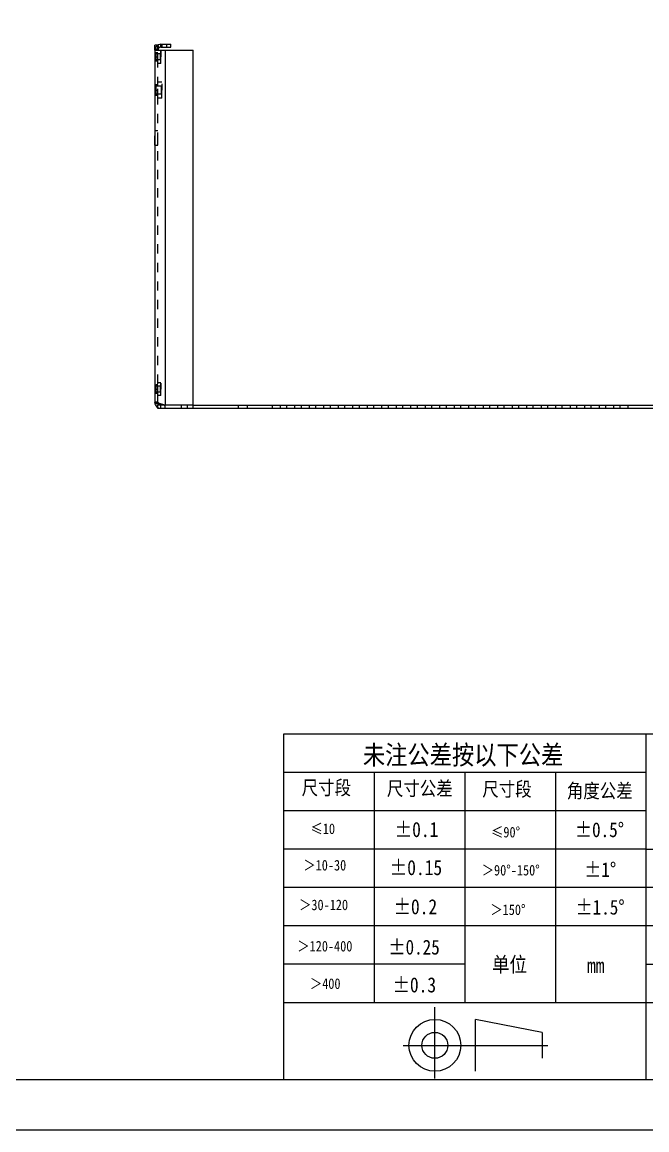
# Model space of a CAD drawing. Header units: millimetres. Extents: x -177 to 18421, y -5017 to 3255.
# Drawn here: x 14711 to 15021, y 1159 to 1710 of the extents above; entities that cross this region are included whole.
import ezdxf

# ---------------------------------------------------------------- set-up
doc = ezdxf.new("R2010")
doc.units = ezdxf.units.MM
doc.header["$LTSCALE"] = 46.255
doc.linetypes.add('HIDDEN', pattern=[0.2, 0.1, -0.1])
doc.layers.get('0').update_dxf_attribs({"linetype": 'CONTINUOUS'})
doc.layers.add('02___PRT_ALL_AXES', color=7, linetype='CONTINUOUS')
doc.layers.add('DEFAULT_2', color=8, linetype='HIDDEN')
doc.styles.get("Standard").update_dxf_attribs({"font": 'txt', "width": 0.85})

msp = doc.modelspace()

# ---------------------------------------------------------------- linework, layer by layer
at = {"color": 3, "linetype": 'Continuous'}
for p, q in [((14776.616, 1696.677), (14776.616, 1698.677)), ((14779.616, 1699.177), (14784.616, 1699.177)), ((14776.616, 1696.177), (14776.616, 1521.177)), ((14776.616, 1696.177), (14795.616, 1696.177)), ((14781.816, 1696.177), (14781.816, 1519.677)), ((14795.616, 1519.677), (14795.616, 1696.177)), ((15073.316, 1518.177), (14778.116, 1518.177)), ((14795.616, 1519.677), (14781.816, 1519.677))]:
    msp.add_line(p, q, dxfattribs=at)
at = {"color": 7, "linetype": 'Continuous'}
for p, q in [((14777.999, 1698.677), (14776.616, 1698.677)), ((14778.116, 1698.775), (14778.866, 1697.476)), ((14779.444, 1699.172), (14779.53, 1697.674)), ((14779.616, 1699.177), (14779.616, 1697.677)), ((14779.616, 1697.677), (14784.616, 1697.677)), ((14782.616, 1697.677), (14782.616, 1699.177)), ((14784.616, 1697.677), (14784.616, 1699.177)), ((14778.116, 1518.177), (14778.116, 1519.677)), ((14781.816, 1519.677), (14778.116, 1519.677)), ((14781.816, 1518.177), (14781.816, 1519.677)), ((14795.715, 1518.177), (14795.715, 1519.677)), ((14795.715, 1519.677), (15055.718, 1519.677)), ((14818.175, 1518.177), (14818.175, 1519.677)), ((14822.766, 1518.177), (14822.766, 1519.677)), ((13724.839, 1159.458), (15274.839, 1159.458))]:
    msp.add_line(p, q, dxfattribs=at)
for p, q in [((15249.839, 1356.259), (14840.643, 1356.259)), ((14840.643, 1356.259), (14840.643, 1184.458)), ((15020.643, 1356.259), (15020.643, 1184.458)), ((15020.643, 1337.17), (14840.643, 1337.17)), ((14885.643, 1337.17), (14885.643, 1222.663)), ((14930.643, 1337.17), (14930.643, 1222.663)), ((14975.643, 1337.17), (14975.643, 1222.663)), ((15020.643, 1318.081), (14840.643, 1318.081)), ((15020.643, 1298.992), (14840.643, 1298.992)), ((15020.643, 1298.992), (15154.203, 1298.992)), ((15020.643, 1279.903), (14840.643, 1279.903)), ((15249.839, 1279.903), (15020.643, 1279.903)), ((15249.839, 1260.814), (14840.643, 1260.814)), ((14930.643, 1241.752), (14840.643, 1241.752)), ((15249.839, 1241.725), (15020.643, 1241.725)), ((15020.643, 1222.663), (14840.643, 1222.663)), ((15249.839, 1222.636), (15020.643, 1222.636)), ((14969.077, 1207.905), (14936.001, 1214.341)), ((14969.077, 1207.905), (14969.077, 1195.035))]:
    msp.add_line(p, q)
at = {"lineweight": -3}
for p, q in [((14915.791, 1185.02), (14915.791, 1220.371)), ((14936.001, 1188.599), (14936.001, 1214.341)), ((14900.081, 1201.47), (14971.867, 1201.47))]:
    msp.add_line(p, q, dxfattribs=at)
at = {"color": 7, "linetype": 'Continuous'}
msp.add_lwpolyline([(13749.839, 1184.458), (15249.839, 1184.458), (15249.839, 2234.458), (13749.839, 2234.458)], close=True, dxfattribs=at)
at = {"lineweight": -3}
for radius in [12.871, 6.435]:
    msp.add_circle((14915.791, 1201.47), radius, dxfattribs=at)
at = {"color": 3, "linetype": 'Continuous'}
for centre, start, end in [((14779.616, 1696.177), 90, 180), ((14779.616, 1521.177), 180, 240)]:
    msp.add_arc(centre, 3, start, end, dxfattribs=at)
at = {"color": 7, "linetype": 'Continuous'}
for centre, start, end in [((14779.616, 1696.177), 90, 180), ((14779.616, 1521.177), 212.46834, 270)]:
    msp.add_arc(centre, 1.5, start, end, dxfattribs=at)
at = {"color": 3, "linetype": 'Continuous'}
for points, knots in [([(14777.609, 1520.577), (14777.356, 1520.656), (14777.009, 1520.76), (14776.616, 1521.046), (14776.616, 1521.177)], [0, 0, 0, 0, 0.6695731, 1, 1, 1, 1]), ([(14778.76, 1520.277), (14778.653, 1520.301), (14778.267, 1520.391), (14777.883, 1520.491), (14777.609, 1520.577)], [0, 0, 0, 0, 0.276903, 1, 1, 1, 1]), ([(14780.209, 1519.977), (14780.082, 1520.001), (14779.597, 1520.096), (14779.114, 1520.196), (14778.76, 1520.277)], [0, 0, 0, 0, 0.2636514, 1, 1, 1, 1])]:
    msp.add_open_spline(points, degree=3, knots=knots, dxfattribs=at)
msp.add_open_spline([(14781.816, 1519.677), (14781.28, 1519.775), (14780.744, 1519.873), (14780.209, 1519.977)], degree=3, dxfattribs=at)
at = {"layer": '02___PRT_ALL_AXES', "color": 8, "linetype": 'HIDDEN'}
for p, q in [((14776.616, 1694.977), (14776.616, 1690.777)), ((14778.116, 1694.977), (14776.616, 1694.977)), ((14776.616, 1692.877), (14778.116, 1692.877)), ((14778.116, 1690.777), (14776.616, 1690.777)), ((14776.746, 1690.767), (14776.746, 1694.987)), ((14776.876, 1694.987), (14776.746, 1694.987)), ((14779.316, 1694.377), (14776.746, 1694.377)), ((14779.316, 1691.377), (14776.746, 1691.377)), ((14776.876, 1690.767), (14776.746, 1690.767)), ((14776.876, 1694.987), (14776.876, 1690.767)), ((14777.266, 1694.787), (14776.876, 1694.987)), ((14777.266, 1690.967), (14776.876, 1690.767)), ((14777.266, 1690.767), (14777.266, 1694.987)), ((14778.116, 1694.987), (14777.266, 1694.987)), ((14778.116, 1690.767), (14777.266, 1690.767)), ((14778.116, 1689.702), (14778.116, 1696.052)), ((14779.616, 1696.052), (14778.116, 1696.052)), ((14779.616, 1689.702), (14779.616, 1692.877)), ((14779.616, 1689.702), (14778.116, 1689.702)), ((14778.116, 1672.402), (14778.116, 1680.352)), ((14780.116, 1680.352), (14778.116, 1680.352)), ((14776.616, 1679.077), (14776.616, 1673.677)), ((14778.116, 1679.077), (14776.616, 1679.077)), ((14776.616, 1676.377), (14778.116, 1676.377)), ((14776.746, 1673.687), (14776.746, 1679.067)), ((14776.876, 1679.067), (14776.746, 1679.067)), ((14779.816, 1678.377), (14776.746, 1678.377)), ((14779.816, 1674.377), (14776.746, 1674.377)), ((14776.876, 1679.067), (14776.876, 1673.687)), ((14777.266, 1678.867), (14776.876, 1679.067)), ((14777.266, 1673.687), (14777.266, 1679.067)), ((14778.116, 1679.067), (14777.266, 1679.067)), ((14780.116, 1672.402), (14780.116, 1676.377)), ((14778.116, 1673.677), (14776.616, 1673.677)), ((14776.876, 1673.687), (14776.746, 1673.687)), ((14777.266, 1673.887), (14776.876, 1673.687)), ((14778.116, 1673.687), (14777.266, 1673.687)), ((14780.116, 1672.402), (14778.116, 1672.402)), ((14776.616, 1649.077), (14776.616, 1656.277)), ((14776.616, 1656.277), (14778.116, 1656.277)), ((14778.116, 1649.077), (14778.116, 1656.277)), ((14776.616, 1649.077), (14778.116, 1649.077)), ((14778.116, 1529.777), (14776.616, 1529.777)), ((14776.616, 1529.775), (14776.616, 1525.579)), ((14776.616, 1527.677), (14778.116, 1527.677)), ((14778.116, 1525.577), (14776.616, 1525.577)), ((14776.746, 1525.567), (14776.746, 1529.787)), ((14776.876, 1529.787), (14776.746, 1529.787)), ((14779.316, 1529.177), (14776.746, 1529.177)), ((14779.316, 1526.177), (14776.746, 1526.177)), ((14776.876, 1525.567), (14776.746, 1525.567)), ((14776.876, 1529.787), (14776.876, 1525.567)), ((14777.266, 1529.587), (14776.876, 1529.787)), ((14777.266, 1525.767), (14776.876, 1525.567)), ((14777.266, 1525.567), (14777.266, 1529.787)), ((14778.116, 1529.787), (14777.266, 1529.787)), ((14778.116, 1525.567), (14777.266, 1525.567)), ((14778.116, 1524.502), (14778.116, 1530.852)), ((14779.616, 1530.852), (14778.116, 1530.852)), ((14779.616, 1524.502), (14779.616, 1527.677)), ((14779.616, 1524.502), (14778.116, 1524.502))]:
    msp.add_line(p, q, dxfattribs=at)
at = {"layer": 'DEFAULT_2', "color": 8, "linetype": 'HIDDEN'}
for p, q in [((14776.616, 1696.177), (14776.616, 1696.677)), ((14778.116, 1696.677), (14776.616, 1696.677)), ((14778.116, 1698.677), (14777.999, 1698.677)), ((14778.116, 1521.177), (14778.116, 1698.677)), ((14780.116, 1699.177), (14780.116, 1697.677)), ((14779.316, 1694.377), (14779.616, 1694.677)), ((14779.316, 1694.377), (14779.316, 1691.377)), ((14779.316, 1691.377), (14779.616, 1691.077)), ((14779.566, 1695.9), (14779.566, 1693.614)), ((14779.616, 1695.9), (14779.566, 1695.9)), ((14779.616, 1695.809), (14779.566, 1695.809)), ((14779.616, 1695.733), (14779.566, 1695.733)), ((14779.616, 1695.679), (14779.566, 1695.679)), ((14779.616, 1695.641), (14779.566, 1695.641)), ((14779.616, 1695.36), (14779.566, 1695.36)), ((14779.616, 1695.31), (14779.566, 1695.31)), ((14779.616, 1695.295), (14779.566, 1695.295)), ((14779.616, 1695.278), (14779.566, 1695.278)), ((14779.616, 1695.236), (14779.566, 1695.236)), ((14779.616, 1695.234), (14779.566, 1695.234)), ((14779.616, 1695.231), (14779.566, 1695.231)), ((14779.616, 1695.229), (14779.566, 1695.229)), ((14779.616, 1695.212), (14779.566, 1695.212)), ((14779.616, 1695.208), (14779.566, 1695.208)), ((14779.616, 1695.205), (14779.566, 1695.205)), ((14779.616, 1695.203), (14779.566, 1695.203)), ((14779.616, 1695.2), (14779.566, 1695.2)), ((14779.616, 1695.197), (14779.566, 1695.197)), ((14779.616, 1695.169), (14779.566, 1695.169)), ((14779.616, 1695.163), (14779.566, 1695.163)), ((14779.616, 1695.155), (14779.566, 1695.155)), ((14779.616, 1695.154), (14779.566, 1695.154)), ((14779.616, 1695.142), (14779.566, 1695.142)), ((14779.616, 1695.126), (14779.566, 1695.126)), ((14779.616, 1695.12), (14779.566, 1695.12)), ((14779.616, 1695.113), (14779.566, 1695.113)), ((14779.616, 1695.112), (14779.566, 1695.112)), ((14779.616, 1695.101), (14779.566, 1695.101)), ((14779.616, 1695.1), (14779.566, 1695.1)), ((14779.616, 1695.093), (14779.566, 1695.093)), ((14779.616, 1695.074), (14779.566, 1695.074)), ((14779.616, 1695.058), (14779.566, 1695.058)), ((14779.616, 1695.057), (14779.566, 1695.057)), ((14779.616, 1695.047), (14779.566, 1695.047)), ((14779.616, 1695.034), (14779.566, 1695.034)), ((14779.616, 1695.031), (14779.566, 1695.031)), ((14779.616, 1695.027), (14779.566, 1695.027)), ((14779.616, 1695.016), (14779.566, 1695.016)), ((14779.616, 1695.015), (14779.566, 1695.015)), ((14779.616, 1695.007), (14779.566, 1695.007)), ((14779.616, 1695.004), (14779.566, 1695.004)), ((14779.616, 1694.985), (14779.566, 1694.985)), ((14779.616, 1694.983), (14779.566, 1694.983)), ((14779.616, 1694.982), (14779.566, 1694.982)), ((14779.616, 1694.979), (14779.566, 1694.979)), ((14779.616, 1694.971), (14779.566, 1694.971)), ((14779.616, 1694.967), (14779.566, 1694.967)), ((14779.616, 1694.96), (14779.566, 1694.96)), ((14779.616, 1694.957), (14779.566, 1694.957)), ((14779.616, 1694.935), (14779.566, 1694.935)), ((14779.616, 1694.922), (14779.566, 1694.922)), ((14779.616, 1694.91), (14779.566, 1694.91)), ((14779.616, 1694.907), (14779.566, 1694.907)), ((14779.616, 1694.899), (14779.566, 1694.899)), ((14779.616, 1694.896), (14779.566, 1694.896)), ((14779.616, 1694.893), (14779.566, 1694.893)), ((14779.616, 1694.891), (14779.566, 1694.891)), ((14779.616, 1694.882), (14779.566, 1694.882)), ((14779.616, 1694.878), (14779.566, 1694.878)), ((14779.616, 1694.855), (14779.566, 1694.855)), ((14779.616, 1694.852), (14779.566, 1694.852)), ((14779.616, 1694.821), (14779.566, 1694.821)), ((14779.616, 1694.814), (14779.566, 1694.814)), ((14779.616, 1694.801), (14779.566, 1694.801)), ((14779.616, 1694.799), (14779.566, 1694.799)), ((14779.616, 1694.794), (14779.566, 1694.794)), ((14779.616, 1694.769), (14779.566, 1694.769)), ((14779.616, 1694.759), (14779.566, 1694.759)), ((14779.616, 1694.756), (14779.566, 1694.756)), ((14779.616, 1694.726), (14779.566, 1694.726)), ((14779.616, 1694.715), (14779.566, 1694.715)), ((14779.616, 1694.698), (14779.566, 1694.698)), ((14779.616, 1694.662), (14779.566, 1694.662)), ((14779.616, 1694.654), (14779.566, 1694.654)), ((14779.616, 1694.605), (14779.566, 1694.605)), ((14779.616, 1694.602), (14779.566, 1694.602)), ((14779.616, 1694.547), (14779.566, 1694.547)), ((14779.616, 1694.537), (14779.566, 1694.537)), ((14779.616, 1694.519), (14779.566, 1694.519)), ((14779.616, 1694.512), (14779.566, 1694.512)), ((14779.616, 1694.506), (14779.566, 1694.506)), ((14779.616, 1694.49), (14779.566, 1694.49)), ((14779.616, 1694.485), (14779.566, 1694.485)), ((14779.616, 1694.476), (14779.566, 1694.476)), ((14779.616, 1694.461), (14779.566, 1694.461)), ((14779.616, 1694.444), (14779.566, 1694.444)), ((14779.616, 1694.423), (14779.566, 1694.423)), ((14779.616, 1694.419), (14779.566, 1694.419)), ((14779.616, 1694.409), (14779.566, 1694.409)), ((14779.616, 1694.399), (14779.566, 1694.399)), ((14779.616, 1694.395), (14779.566, 1694.395)), ((14779.616, 1694.264), (14779.566, 1694.264)), ((14779.616, 1694.264), (14779.566, 1694.264)), ((14779.616, 1694.223), (14779.566, 1694.223)), ((14779.616, 1694.196), (14779.566, 1694.196)), ((14779.616, 1694.126), (14779.566, 1694.126)), ((14779.616, 1693.874), (14779.566, 1693.874)), ((14779.616, 1693.814), (14779.566, 1693.814)), ((14779.616, 1693.801), (14779.566, 1693.801)), ((14779.616, 1693.779), (14779.566, 1693.779)), ((14779.616, 1693.703), (14779.566, 1693.703)), ((14779.616, 1693.649), (14779.566, 1693.649)), ((14779.616, 1693.614), (14779.566, 1693.614)), ((14779.566, 1693.419), (14779.566, 1692.94)), ((14779.616, 1693.419), (14779.566, 1693.419)), ((14779.616, 1693.408), (14779.566, 1693.408)), ((14779.616, 1693.403), (14779.566, 1693.403)), ((14779.616, 1693.374), (14779.566, 1693.374)), ((14779.616, 1693.362), (14779.566, 1693.362)), ((14779.616, 1693.342), (14779.566, 1693.342)), ((14779.616, 1693.335), (14779.566, 1693.335)), ((14779.616, 1693.325), (14779.566, 1693.325)), ((14779.616, 1693.324), (14779.566, 1693.324)), ((14779.616, 1693.317), (14779.566, 1693.317)), ((14779.616, 1693.315), (14779.566, 1693.315)), ((14779.616, 1693.306), (14779.566, 1693.306)), ((14779.616, 1693.304), (14779.566, 1693.304)), ((14779.616, 1693.291), (14779.566, 1693.291)), ((14779.616, 1693.262), (14779.566, 1693.262)), ((14779.616, 1693.261), (14779.566, 1693.261)), ((14779.616, 1693.26), (14779.566, 1693.26)), ((14779.616, 1693.258), (14779.566, 1693.258)), ((14779.616, 1693.25), (14779.566, 1693.25)), ((14779.616, 1693.244), (14779.566, 1693.244)), ((14779.616, 1693.234), (14779.566, 1693.234)), ((14779.616, 1693.21), (14779.566, 1693.21)), ((14779.616, 1693.204), (14779.566, 1693.204)), ((14779.616, 1693.203), (14779.566, 1693.203)), ((14779.616, 1693.196), (14779.566, 1693.196)), ((14779.616, 1693.165), (14779.566, 1693.165)), ((14779.616, 1693.156), (14779.566, 1693.156)), ((14779.616, 1693.144), (14779.566, 1693.144)), ((14779.616, 1693.139), (14779.566, 1693.139)), ((14779.616, 1693.135), (14779.566, 1693.135)), ((14779.616, 1693.122), (14779.566, 1693.122)), ((14779.616, 1693.093), (14779.566, 1693.093)), ((14779.616, 1693.092), (14779.566, 1693.092)), ((14779.616, 1693.09), (14779.566, 1693.09)), ((14779.616, 1693.083), (14779.566, 1693.083)), ((14779.616, 1693.082), (14779.566, 1693.082)), ((14779.616, 1693.076), (14779.566, 1693.076)), ((14779.616, 1693.055), (14779.566, 1693.055)), ((14779.616, 1693.048), (14779.566, 1693.048)), ((14779.616, 1693.04), (14779.566, 1693.04)), ((14779.616, 1693.029), (14779.566, 1693.029)), ((14779.616, 1693.024), (14779.566, 1693.024)), ((14779.616, 1693.022), (14779.566, 1693.022)), ((14779.616, 1693.021), (14779.566, 1693.021)), ((14779.616, 1693.017), (14779.566, 1693.017)), ((14779.616, 1692.984), (14779.566, 1692.984)), ((14779.616, 1692.976), (14779.566, 1692.976)), ((14779.616, 1692.97), (14779.566, 1692.97)), ((14779.616, 1692.954), (14779.566, 1692.954)), ((14779.616, 1692.949), (14779.566, 1692.949)), ((14779.616, 1692.943), (14779.566, 1692.943)), ((14779.616, 1692.94), (14779.566, 1692.94)), ((14779.616, 1691.077), (14779.616, 1696.052)), ((14780.116, 1674.077), (14780.116, 1680.352)), ((14779.816, 1678.377), (14780.116, 1678.677)), ((14779.816, 1678.377), (14779.816, 1674.377)), ((14779.816, 1674.377), (14780.116, 1674.077)), ((14780.066, 1679.594), (14780.066, 1677.069)), ((14780.116, 1679.594), (14780.066, 1679.594)), ((14780.116, 1679.517), (14780.066, 1679.517)), ((14780.116, 1679.31), (14780.066, 1679.31)), ((14780.116, 1679.296), (14780.066, 1679.296)), ((14780.116, 1679.232), (14780.066, 1679.232)), ((14780.116, 1679.13), (14780.066, 1679.13)), ((14780.116, 1679.097), (14780.066, 1679.097)), ((14780.116, 1679.041), (14780.066, 1679.041)), ((14780.116, 1679.039), (14780.066, 1679.039)), ((14780.116, 1679.006), (14780.066, 1679.006)), ((14780.116, 1678.991), (14780.066, 1678.991)), ((14780.116, 1678.958), (14780.066, 1678.958)), ((14780.116, 1678.932), (14780.066, 1678.932)), ((14780.116, 1678.902), (14780.066, 1678.902)), ((14780.116, 1678.893), (14780.066, 1678.893)), ((14780.116, 1678.836), (14780.066, 1678.836)), ((14780.116, 1678.834), (14780.066, 1678.834)), ((14780.116, 1678.829), (14780.066, 1678.829)), ((14780.116, 1678.78), (14780.066, 1678.78)), ((14780.116, 1678.775), (14780.066, 1678.775)), ((14780.116, 1678.77), (14780.066, 1678.77)), ((14780.116, 1678.769), (14780.066, 1678.769)), ((14780.116, 1678.749), (14780.066, 1678.749)), ((14780.116, 1678.735), (14780.066, 1678.735)), ((14780.116, 1678.729), (14780.066, 1678.729)), ((14780.116, 1678.726), (14780.066, 1678.726)), ((14780.116, 1678.706), (14780.066, 1678.706)), ((14780.116, 1678.702), (14780.066, 1678.702)), ((14780.116, 1678.674), (14780.066, 1678.674)), ((14780.116, 1678.671), (14780.066, 1678.671)), ((14780.116, 1678.665), (14780.066, 1678.665)), ((14780.116, 1678.662), (14780.066, 1678.662)), ((14780.116, 1678.637), (14780.066, 1678.637)), ((14780.116, 1678.635), (14780.066, 1678.635)), ((14780.116, 1678.59), (14780.066, 1678.59)), ((14780.116, 1678.559), (14780.066, 1678.559)), ((14780.116, 1678.497), (14780.066, 1678.497)), ((14780.116, 1678.486), (14780.066, 1678.486)), ((14780.116, 1678.425), (14780.066, 1678.425)), ((14780.116, 1678.249), (14780.066, 1678.249)), ((14780.116, 1678.196), (14780.066, 1678.196)), ((14780.116, 1678.177), (14780.066, 1678.177)), ((14780.116, 1678.162), (14780.066, 1678.162)), ((14780.116, 1678.134), (14780.066, 1678.134)), ((14780.116, 1678.1), (14780.066, 1678.1)), ((14780.116, 1678.066), (14780.066, 1678.066)), ((14780.116, 1677.906), (14780.066, 1677.906)), ((14780.116, 1677.82), (14780.066, 1677.82)), ((14780.116, 1677.813), (14780.066, 1677.813)), ((14780.116, 1677.775), (14780.066, 1677.775)), ((14780.116, 1677.765), (14780.066, 1677.765)), ((14780.116, 1677.661), (14780.066, 1677.661)), ((14780.116, 1677.649), (14780.066, 1677.649)), ((14780.116, 1677.577), (14780.066, 1677.577)), ((14780.116, 1677.357), (14780.066, 1677.357)), ((14780.116, 1677.313), (14780.066, 1677.313)), ((14780.116, 1677.265), (14780.066, 1677.265)), ((14780.116, 1677.238), (14780.066, 1677.238)), ((14780.116, 1677.208), (14780.066, 1677.208)), ((14780.116, 1677.095), (14780.066, 1677.095)), ((14780.116, 1677.069), (14780.066, 1677.069)), ((14780.066, 1676.898), (14780.066, 1676.433)), ((14780.116, 1676.898), (14780.066, 1676.898)), ((14780.116, 1676.89), (14780.066, 1676.89)), ((14780.116, 1676.879), (14780.066, 1676.879)), ((14780.116, 1676.858), (14780.066, 1676.858)), ((14780.116, 1676.836), (14780.066, 1676.836)), ((14780.116, 1676.821), (14780.066, 1676.821)), ((14780.116, 1676.819), (14780.066, 1676.819)), ((14780.116, 1676.816), (14780.066, 1676.816)), ((14780.116, 1676.801), (14780.066, 1676.801)), ((14780.116, 1676.79), (14780.066, 1676.79)), ((14780.116, 1676.787), (14780.066, 1676.787)), ((14780.116, 1676.767), (14780.066, 1676.767)), ((14780.116, 1676.758), (14780.066, 1676.758)), ((14780.116, 1676.748), (14780.066, 1676.748)), ((14780.116, 1676.746), (14780.066, 1676.746)), ((14780.116, 1676.744), (14780.066, 1676.744)), ((14780.116, 1676.73), (14780.066, 1676.73)), ((14780.116, 1676.729), (14780.066, 1676.729)), ((14780.116, 1676.719), (14780.066, 1676.719)), ((14780.116, 1676.703), (14780.066, 1676.703)), ((14780.116, 1676.7), (14780.066, 1676.7)), ((14780.116, 1676.694), (14780.066, 1676.694)), ((14780.116, 1676.684), (14780.066, 1676.684)), ((14780.116, 1676.661), (14780.066, 1676.661)), ((14780.116, 1676.639), (14780.066, 1676.639)), ((14780.116, 1676.628), (14780.066, 1676.628)), ((14780.116, 1676.619), (14780.066, 1676.619)), ((14780.116, 1676.61), (14780.066, 1676.61)), ((14780.116, 1676.587), (14780.066, 1676.587)), ((14780.116, 1676.577), (14780.066, 1676.577)), ((14780.116, 1676.571), (14780.066, 1676.571)), ((14780.116, 1676.568), (14780.066, 1676.568)), ((14780.116, 1676.565), (14780.066, 1676.565)), ((14780.116, 1676.551), (14780.066, 1676.551)), ((14780.116, 1676.53), (14780.066, 1676.53)), ((14780.116, 1676.528), (14780.066, 1676.528)), ((14780.116, 1676.526), (14780.066, 1676.526)), ((14780.116, 1676.517), (14780.066, 1676.517)), ((14780.116, 1676.515), (14780.066, 1676.515)), ((14780.116, 1676.513), (14780.066, 1676.513)), ((14780.116, 1676.509), (14780.066, 1676.509)), ((14780.116, 1676.508), (14780.066, 1676.508)), ((14780.116, 1676.498), (14780.066, 1676.498)), ((14780.116, 1676.482), (14780.066, 1676.482)), ((14780.116, 1676.458), (14780.066, 1676.458)), ((14780.116, 1676.452), (14780.066, 1676.452)), ((14780.116, 1676.439), (14780.066, 1676.439)), ((14780.116, 1676.439), (14780.066, 1676.439)), ((14780.116, 1676.433), (14780.066, 1676.433)), ((14780.116, 1676.433), (14780.066, 1676.433)), ((14779.316, 1529.177), (14779.616, 1529.477)), ((14779.316, 1529.177), (14779.316, 1526.177)), ((14779.316, 1526.177), (14779.616, 1525.877)), ((14779.566, 1530.7), (14779.566, 1528.414)), ((14779.616, 1530.7), (14779.566, 1530.7)), ((14779.616, 1530.609), (14779.566, 1530.609)), ((14779.616, 1530.533), (14779.566, 1530.533)), ((14779.616, 1530.479), (14779.566, 1530.479)), ((14779.616, 1530.441), (14779.566, 1530.441)), ((14779.616, 1530.16), (14779.566, 1530.16)), ((14779.616, 1530.11), (14779.566, 1530.11)), ((14779.616, 1530.095), (14779.566, 1530.095)), ((14779.616, 1530.078), (14779.566, 1530.078)), ((14779.616, 1530.036), (14779.566, 1530.036)), ((14779.616, 1530.034), (14779.566, 1530.034)), ((14779.616, 1530.031), (14779.566, 1530.031)), ((14779.616, 1530.029), (14779.566, 1530.029)), ((14779.616, 1530.012), (14779.566, 1530.012)), ((14779.616, 1530.008), (14779.566, 1530.008)), ((14779.616, 1530.005), (14779.566, 1530.005)), ((14779.616, 1530.003), (14779.566, 1530.003)), ((14779.616, 1530), (14779.566, 1530)), ((14779.616, 1529.997), (14779.566, 1529.997)), ((14779.616, 1529.969), (14779.566, 1529.969)), ((14779.616, 1529.963), (14779.566, 1529.963)), ((14779.616, 1529.955), (14779.566, 1529.955)), ((14779.616, 1529.954), (14779.566, 1529.954)), ((14779.616, 1529.942), (14779.566, 1529.942)), ((14779.616, 1529.926), (14779.566, 1529.926)), ((14779.616, 1529.92), (14779.566, 1529.92)), ((14779.616, 1529.913), (14779.566, 1529.913)), ((14779.616, 1529.912), (14779.566, 1529.912)), ((14779.616, 1529.901), (14779.566, 1529.901)), ((14779.616, 1529.9), (14779.566, 1529.9)), ((14779.616, 1529.893), (14779.566, 1529.893)), ((14779.616, 1529.874), (14779.566, 1529.874)), ((14779.616, 1529.858), (14779.566, 1529.858)), ((14779.616, 1529.857), (14779.566, 1529.857)), ((14779.616, 1529.847), (14779.566, 1529.847)), ((14779.616, 1529.834), (14779.566, 1529.834)), ((14779.616, 1529.831), (14779.566, 1529.831)), ((14779.616, 1529.827), (14779.566, 1529.827)), ((14779.616, 1529.816), (14779.566, 1529.816)), ((14779.616, 1529.815), (14779.566, 1529.815)), ((14779.616, 1529.807), (14779.566, 1529.807)), ((14779.616, 1529.804), (14779.566, 1529.804)), ((14779.616, 1529.785), (14779.566, 1529.785)), ((14779.616, 1529.783), (14779.566, 1529.783)), ((14779.616, 1529.782), (14779.566, 1529.782)), ((14779.616, 1529.779), (14779.566, 1529.779)), ((14779.616, 1529.771), (14779.566, 1529.771)), ((14779.616, 1529.767), (14779.566, 1529.767)), ((14779.616, 1529.76), (14779.566, 1529.76)), ((14779.616, 1529.757), (14779.566, 1529.757)), ((14779.616, 1529.735), (14779.566, 1529.735)), ((14779.616, 1529.722), (14779.566, 1529.722)), ((14779.616, 1529.71), (14779.566, 1529.71)), ((14779.616, 1529.707), (14779.566, 1529.707)), ((14779.616, 1529.699), (14779.566, 1529.699)), ((14779.616, 1529.696), (14779.566, 1529.696)), ((14779.616, 1529.693), (14779.566, 1529.693)), ((14779.616, 1529.691), (14779.566, 1529.691)), ((14779.616, 1529.682), (14779.566, 1529.682)), ((14779.616, 1529.678), (14779.566, 1529.678)), ((14779.616, 1529.655), (14779.566, 1529.655)), ((14779.616, 1529.652), (14779.566, 1529.652)), ((14779.616, 1529.621), (14779.566, 1529.621)), ((14779.616, 1529.614), (14779.566, 1529.614)), ((14779.616, 1529.601), (14779.566, 1529.601)), ((14779.616, 1529.599), (14779.566, 1529.599)), ((14779.616, 1529.594), (14779.566, 1529.594)), ((14779.616, 1529.569), (14779.566, 1529.569)), ((14779.616, 1529.559), (14779.566, 1529.559)), ((14779.616, 1529.556), (14779.566, 1529.556)), ((14779.616, 1529.526), (14779.566, 1529.526)), ((14779.616, 1529.515), (14779.566, 1529.515)), ((14779.616, 1529.498), (14779.566, 1529.498)), ((14779.616, 1529.462), (14779.566, 1529.462)), ((14779.616, 1529.454), (14779.566, 1529.454)), ((14779.616, 1529.405), (14779.566, 1529.405)), ((14779.616, 1529.402), (14779.566, 1529.402)), ((14779.616, 1529.347), (14779.566, 1529.347)), ((14779.616, 1529.337), (14779.566, 1529.337)), ((14779.616, 1529.319), (14779.566, 1529.319)), ((14779.616, 1529.312), (14779.566, 1529.312)), ((14779.616, 1529.306), (14779.566, 1529.306)), ((14779.616, 1529.29), (14779.566, 1529.29)), ((14779.616, 1529.285), (14779.566, 1529.285)), ((14779.616, 1529.276), (14779.566, 1529.276)), ((14779.616, 1529.261), (14779.566, 1529.261)), ((14779.616, 1529.244), (14779.566, 1529.244)), ((14779.616, 1529.223), (14779.566, 1529.223)), ((14779.616, 1529.219), (14779.566, 1529.219)), ((14779.616, 1529.209), (14779.566, 1529.209)), ((14779.616, 1529.199), (14779.566, 1529.199)), ((14779.616, 1529.195), (14779.566, 1529.195)), ((14779.616, 1529.064), (14779.566, 1529.064)), ((14779.616, 1529.064), (14779.566, 1529.064)), ((14779.616, 1529.023), (14779.566, 1529.023)), ((14779.616, 1528.996), (14779.566, 1528.996)), ((14779.616, 1528.926), (14779.566, 1528.926)), ((14779.616, 1528.674), (14779.566, 1528.674)), ((14779.616, 1528.614), (14779.566, 1528.614)), ((14779.616, 1528.601), (14779.566, 1528.601)), ((14779.616, 1528.579), (14779.566, 1528.579)), ((14779.616, 1528.503), (14779.566, 1528.503)), ((14779.616, 1528.449), (14779.566, 1528.449)), ((14779.616, 1528.414), (14779.566, 1528.414)), ((14779.566, 1528.219), (14779.566, 1527.74)), ((14779.616, 1528.219), (14779.566, 1528.219)), ((14779.616, 1528.208), (14779.566, 1528.208)), ((14779.616, 1528.203), (14779.566, 1528.203)), ((14779.616, 1528.174), (14779.566, 1528.174)), ((14779.616, 1528.162), (14779.566, 1528.162)), ((14779.616, 1528.142), (14779.566, 1528.142)), ((14779.616, 1528.135), (14779.566, 1528.135)), ((14779.616, 1528.125), (14779.566, 1528.125)), ((14779.616, 1528.124), (14779.566, 1528.124)), ((14779.616, 1528.117), (14779.566, 1528.117)), ((14779.616, 1528.115), (14779.566, 1528.115)), ((14779.616, 1528.106), (14779.566, 1528.106)), ((14779.616, 1528.104), (14779.566, 1528.104)), ((14779.616, 1528.091), (14779.566, 1528.091)), ((14779.616, 1528.062), (14779.566, 1528.062)), ((14779.616, 1528.061), (14779.566, 1528.061)), ((14779.616, 1528.06), (14779.566, 1528.06)), ((14779.616, 1528.058), (14779.566, 1528.058)), ((14779.616, 1528.05), (14779.566, 1528.05)), ((14779.616, 1528.044), (14779.566, 1528.044)), ((14779.616, 1528.034), (14779.566, 1528.034)), ((14779.616, 1528.01), (14779.566, 1528.01)), ((14779.616, 1528.004), (14779.566, 1528.004)), ((14779.616, 1528.003), (14779.566, 1528.003)), ((14779.616, 1527.996), (14779.566, 1527.996)), ((14779.616, 1527.965), (14779.566, 1527.965)), ((14779.616, 1527.956), (14779.566, 1527.956)), ((14779.616, 1527.944), (14779.566, 1527.944)), ((14779.616, 1527.939), (14779.566, 1527.939)), ((14779.616, 1527.935), (14779.566, 1527.935)), ((14779.616, 1527.922), (14779.566, 1527.922)), ((14779.616, 1527.893), (14779.566, 1527.893)), ((14779.616, 1527.892), (14779.566, 1527.892)), ((14779.616, 1527.89), (14779.566, 1527.89)), ((14779.616, 1527.883), (14779.566, 1527.883)), ((14779.616, 1527.882), (14779.566, 1527.882)), ((14779.616, 1527.876), (14779.566, 1527.876)), ((14779.616, 1527.855), (14779.566, 1527.855)), ((14779.616, 1527.848), (14779.566, 1527.848)), ((14779.616, 1527.84), (14779.566, 1527.84)), ((14779.616, 1527.829), (14779.566, 1527.829)), ((14779.616, 1527.824), (14779.566, 1527.824)), ((14779.616, 1527.822), (14779.566, 1527.822)), ((14779.616, 1527.821), (14779.566, 1527.821)), ((14779.616, 1527.817), (14779.566, 1527.817)), ((14779.616, 1527.784), (14779.566, 1527.784)), ((14779.616, 1527.776), (14779.566, 1527.776)), ((14779.616, 1527.77), (14779.566, 1527.77)), ((14779.616, 1527.754), (14779.566, 1527.754)), ((14779.616, 1527.749), (14779.566, 1527.749)), ((14779.616, 1527.743), (14779.566, 1527.743)), ((14779.616, 1527.74), (14779.566, 1527.74)), ((14779.616, 1525.877), (14779.616, 1530.852)), ((14778.116, 1521.177), (14776.616, 1521.177)), ((14779.616, 1518.177), (14779.616, 1519.677)), ((14789.866, 1518.177), (14789.866, 1519.677)), ((14792.866, 1518.177), (14792.866, 1519.677)), ((14795.616, 1519.677), (14795.715, 1519.677)), ((14834.916, 1519.677), (14834.916, 1518.177)), ((14838.916, 1519.677), (14838.916, 1518.177)), ((14842.116, 1519.677), (14842.116, 1518.177)), ((14846.116, 1519.677), (14846.116, 1518.177)), ((14849.316, 1519.677), (14849.316, 1518.177)), ((14853.316, 1519.677), (14853.316, 1518.177)), ((14856.516, 1519.677), (14856.516, 1518.177)), ((14860.516, 1519.677), (14860.516, 1518.177)), ((14863.716, 1519.677), (14863.716, 1518.177)), ((14867.716, 1519.677), (14867.716, 1518.177)), ((14870.916, 1519.677), (14870.916, 1518.177)), ((14874.916, 1519.677), (14874.916, 1518.177)), ((14878.116, 1519.677), (14878.116, 1518.177)), ((14882.116, 1519.677), (14882.116, 1518.177)), ((14885.316, 1519.677), (14885.316, 1518.177)), ((14889.316, 1519.677), (14889.316, 1518.177)), ((14892.516, 1519.677), (14892.516, 1518.177)), ((14896.516, 1519.677), (14896.516, 1518.177)), ((14899.716, 1519.677), (14899.716, 1518.177)), ((14903.716, 1519.677), (14903.716, 1518.177)), ((14906.916, 1519.677), (14906.916, 1518.177)), ((14910.916, 1519.677), (14910.916, 1518.177)), ((14914.116, 1519.677), (14914.116, 1518.177)), ((14918.116, 1519.677), (14918.116, 1518.177)), ((14921.316, 1519.677), (14921.316, 1518.177)), ((14925.316, 1519.677), (14925.316, 1518.177)), ((14928.516, 1519.677), (14928.516, 1518.177)), ((14932.516, 1519.677), (14932.516, 1518.177)), ((14935.716, 1519.677), (14935.716, 1518.177)), ((14939.716, 1519.677), (14939.716, 1518.177)), ((14942.916, 1519.677), (14942.916, 1518.177)), ((14946.916, 1519.677), (14946.916, 1518.177)), ((14950.116, 1519.677), (14950.116, 1518.177)), ((14954.116, 1519.677), (14954.116, 1518.177)), ((14957.316, 1519.677), (14957.316, 1518.177)), ((14961.316, 1519.677), (14961.316, 1518.177)), ((14964.516, 1519.677), (14964.516, 1518.177)), ((14968.516, 1519.677), (14968.516, 1518.177)), ((14971.716, 1519.677), (14971.716, 1518.177)), ((14975.716, 1519.677), (14975.716, 1518.177)), ((14978.916, 1519.677), (14978.916, 1518.177)), ((14982.916, 1519.677), (14982.916, 1518.177)), ((14986.116, 1519.677), (14986.116, 1518.177)), ((14990.116, 1519.677), (14990.116, 1518.177)), ((14993.316, 1519.677), (14993.316, 1518.177)), ((14997.316, 1519.677), (14997.316, 1518.177)), ((15000.516, 1519.677), (15000.516, 1518.177)), ((15004.516, 1519.677), (15004.516, 1518.177)), ((15007.716, 1519.677), (15007.716, 1518.177)), ((15011.716, 1519.677), (15011.716, 1518.177))]:
    msp.add_line(p, q, dxfattribs=at)
for centre, radius, start, end in [((14780.542, 1529.996), 9.865, 252.70579, 254.45539), ((14781.925, 1534.974), 15.031, 254.46183, 256.14436), ((14779.616, 1521.177), 1.5, 180, 212.46834), ((14783.762, 1542.374), 22.657, 256.11599, 257.24522), ((14779.616, 1521.177), 3, 240, 270)]:
    msp.add_arc(centre, radius, start, end, dxfattribs=at)
for points, knots in [([(14776.616, 1521.177), (14776.616, 1521.151), (14776.65, 1521.016), (14776.777, 1520.933), (14776.871, 1520.877)], [0, 0, 0, 0, 0.1896306, 1, 1, 1, 1]), ([(14776.871, 1520.877), (14776.917, 1520.849), (14777.153, 1520.727), (14777.406, 1520.64), (14777.609, 1520.577)], [0, 0, 0, 0, 0.2004981, 1, 1, 1, 1]), ([(14781.816, 1519.677), (14781.343, 1519.799), (14780.469, 1520.02), (14779.301, 1520.382), (14778.524, 1520.67), (14778.116, 1521.02), (14778.116, 1521.177)], [0, 0, 0, 0, 0.3592903, 0.6677624, 0.8849519, 1, 1, 1, 1]), ([(14778.116, 1521.177), (14778.116, 1521.151), (14778.136, 1521.032), (14778.225, 1520.937), (14778.297, 1520.877)], [0, 0, 0, 0, 0.2121355, 1, 1, 1, 1]), ([(14778.297, 1520.877), (14778.329, 1520.85), (14778.493, 1520.73), (14778.676, 1520.641), (14778.823, 1520.577)], [0, 0, 0, 0, 0.2069568, 1, 1, 1, 1]), ([(14778.823, 1520.577), (14778.891, 1520.547), (14779.2, 1520.42), (14779.518, 1520.314), (14779.768, 1520.237)], [0, 0, 0, 0, 0.2209553, 1, 1, 1, 1]), ([(14779.768, 1520.237), (14779.924, 1520.188), (14780.604, 1519.989), (14781.29, 1519.813), (14781.816, 1519.677)], [0, 0, 0, 0, 0.2319828, 1, 1, 1, 1])]:
    msp.add_open_spline(points, degree=3, knots=knots, dxfattribs=at)

# ---------------------------------------------------------------- texts
at = {"attachment_point": 5}
for s, insert, char_height, width in [('{\\f宋体|b0|i0|c134|p54;未注公差按以下公差}', (14929.8, 1345.315), 9.5445, 169.57989), ('{\\fSimSun|b0|i0|c134|p54;单位}', (14952.83, 1241.3), 7.5, 37.6936), ('{\\fSimSun|b0|i0|c134|p54;mm}', (14995.674, 1241.217), 7.5, 37.6936)]:
    msp.add_mtext(s, dxfattribs=dict(at, insert=insert, char_height=char_height, width=width))
at = {"lineweight": -3, "attachment_point": 5}
for s, insert, char_height, width in [('{\\fSimSun|b0|i0|c134|p54;尺寸段}', (14861.866, 1329.153), 7.05878, 63.16955), ('{\\fSimSun|b0|i0|c134|p54;尺寸公差}', (14908.28, 1328.809), 7.05878, 63.16955), ('{\\fSimSun|b0|i0|c134|p54;尺寸段}', (14951.6, 1328.466), 7.05878, 63.16955), ('{\\fSimSun|b0|i0|c134|p54;角度公差}', (14997.67, 1327.606), 7.05878, 63.16955), ('{\\fSimSun|b0|i0|c134|p54;≤10}', (14860.095, 1309.082), 5.25, 20.4485), ('{\\fSimSun|b0|i0|c0|p54;%%P\\fSimSun|b0|i0|c134|p54;0.1}', (14906.661, 1308.719), 7.5, 40.66211), ('{\\fSimSun|b0|i0|c0|p54;%%P\\fSimSun|b0|i0|c134|p54;0.5\\fSimSun|b0|i0|c0|p54;%%D}', (14997.562, 1308.615), 7.35, 40.66211), ('{\\fSimSun|b0|i0|c134|p54;≤90°}', (14950.926, 1307.387), 5.25, 61.41484), ('{\\fSimSun|b0|i0|c0|p54;%%P\\fSimSun|b0|i0|c134|p54;0.15}', (14906.372, 1289.804), 7.5, 40.66211), ('{\\fSimSun|b0|i0|c134|p54;＞10-30}', (14861.095, 1290.994), 5.25, 32.56221), ('{\\fSimSun|b0|i0|c134|p54;＞90°-150°}', (14953.474, 1288.516), 5.25, 42.83625), ('{\\fSimSun|b0|i0|c0|p54;%%P\\fSimSun|b0|i0|c134|p54;1\\fSimSun|b0|i0|c0|p54;%%D}', (14997.934, 1288.839), 7.35, 40.66211), ('{\\fSimSun|b0|i0|c134|p54;＞30-120}', (14860.493, 1271.274), 5.25, 38.82128), ('{\\fSimSun|b0|i0|c0|p54;%%P\\fSimSun|b0|i0|c134|p54;0.2}', (14906.065, 1270.311), 7.5, 40.66211), ('{\\fSimSun|b0|i0|c0|p54;%%P\\fSimSun|b0|i0|c134|p54;1.5\\fSimSun|b0|i0|c0|p54;%%D}', (14997.867, 1270.092), 7.35, 40.66211), ('{\\fSimSun|b0|i0|c134|p54;＞150°}', (14952.069, 1268.864), 5.25, 61.41484), ('{\\fSimSun|b0|i0|c134|p54;＞120-400}', (14861.129, 1250.744), 5.25, 38.60023), ('{\\fSimSun|b0|i0|c0|p54;%%P\\fSimSun|b0|i0|c134|p54;0.25}', (14905.461, 1250.229), 7.35, 40.66211), ('{\\fSimSun|b0|i0|c134|p54;＞400}', (14861.311, 1232.108), 5.25, 61.41484), ('{\\fSimSun|b0|i0|c0|p54;%%P\\fSimSun|b0|i0|c134|p54;0.3}', (14905.545, 1231.485), 7.5, 40.66211)]:
    msp.add_mtext(s, dxfattribs=dict(at, insert=insert, char_height=char_height, width=width))

doc.saveas('drawing.dxf')
